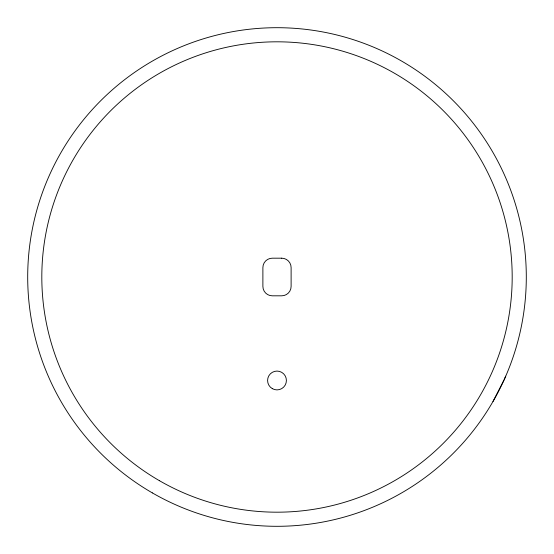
<?xml version="1.0" encoding="UTF-8"?>
<svg xmlns="http://www.w3.org/2000/svg" width="554" height="554" viewBox="0 0 554 554"><rect width="100%" height="100%" fill="white"/><g stroke="black" fill="none" stroke-linecap="round" stroke-linejoin="round"><path stroke-width="0.83" d="M505.719 376.18L504.237 379.538M503.932 380.21L492.998 401.484M281.702 258.185L272.298 258.185A9.404 9.404 0 0 0 262.887 267.596L262.887 286.404A9.404 9.404 0 0 0 272.298 295.815L281.702 295.815A9.404 9.404 0 0 0 291.113 286.404L291.113 267.596A9.404 9.404 0 0 0 281.702 258.185M152.35 492.901A249.3 249.3 0 0 0 526.3 277A249.3 249.3 0 0 0 152.35 61.099A249.3 249.3 0 0 0 152.35 492.901M272.298 388.631A9.404 9.404 0 0 0 286.404 380.48A9.404 9.404 0 0 0 272.298 372.336A9.404 9.404 0 0 0 272.298 388.631M159.407 480.678A235.187 235.187 0 0 0 512.187 277A235.187 235.187 0 0 0 159.407 73.322A235.187 235.187 0 0 0 159.407 480.678"/></g></svg>
